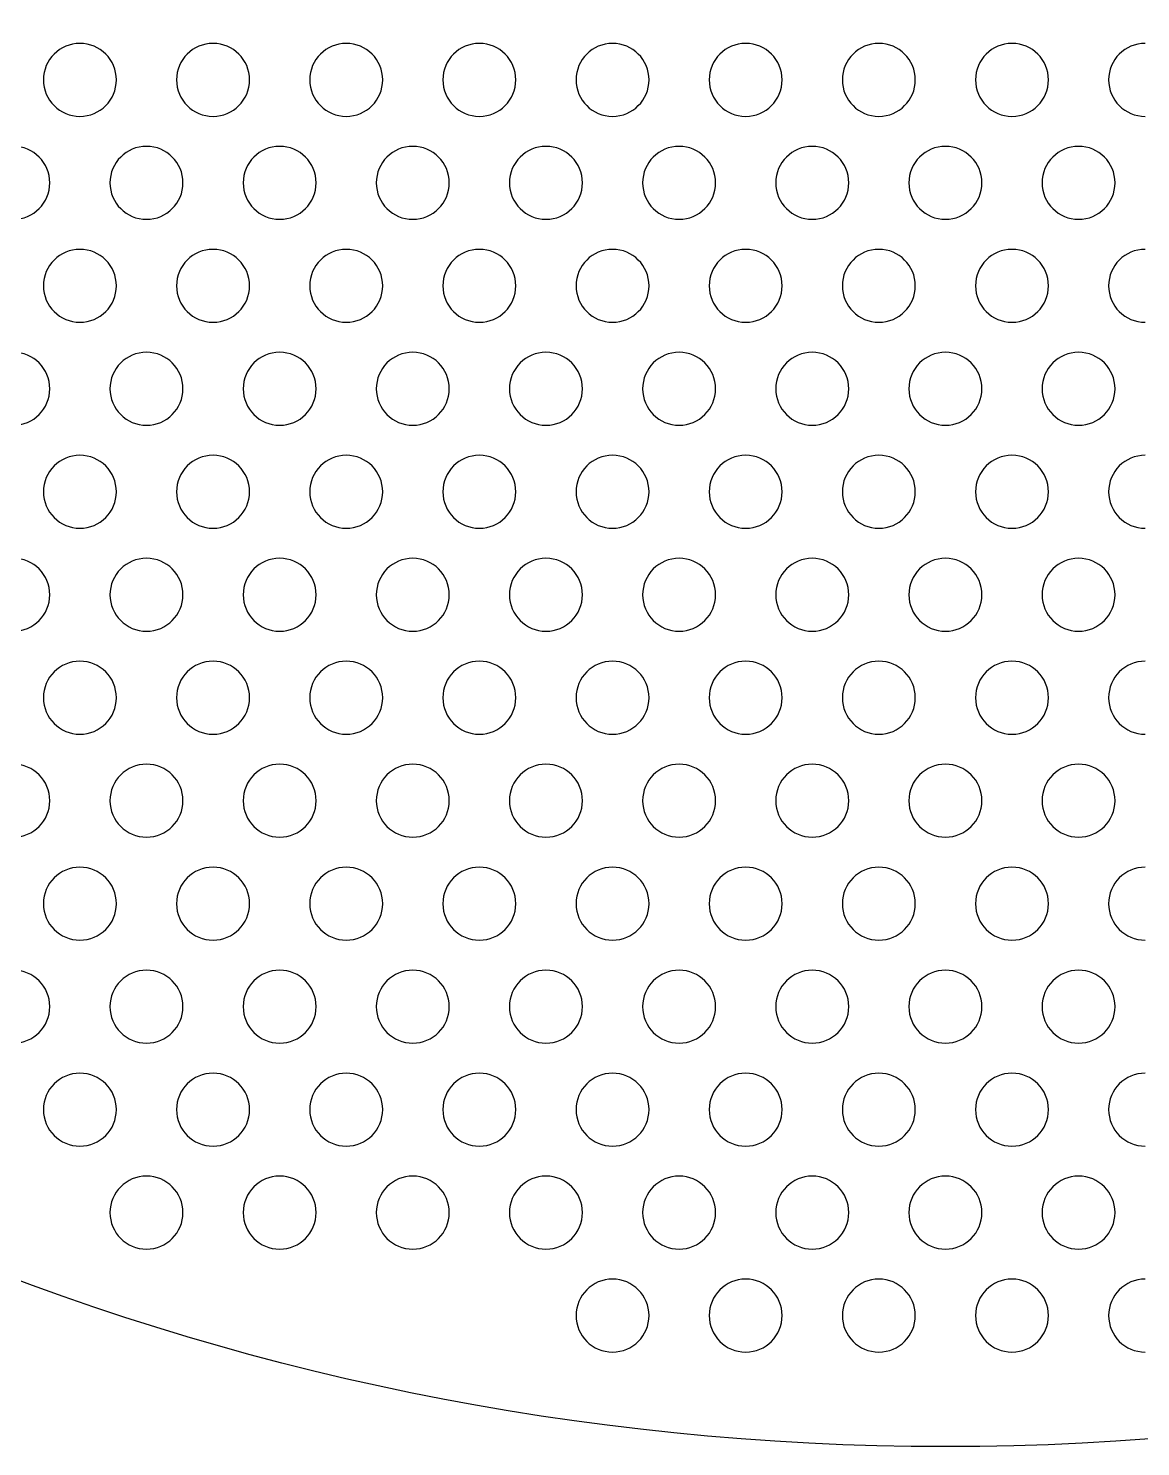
# Model space of a CAD drawing. Header units: millimetres. Extents: x 2717 to 2965, y -3 to 245.
# Drawn here: x 2798.6 to 2850.6, y -3 to 63.3 of the extents above; entities that cross this region are included whole.
import ezdxf

# ---------------------------------------------------------------- set-up
doc = ezdxf.new("R2010")
doc.units = ezdxf.units.MM
doc.layers.add('Livello 04', color=1, linetype='Continuous', true_color=0xff0000)
doc.layers.add('Predefinito', color=18, linetype='Continuous', true_color=0x000000)

msp = doc.modelspace()

# ---------------------------------------------------------------- linework, layer by layer
at = {"layer": 'Livello 04'}
msp.add_circle((2841.468, 121.039), 124, dxfattribs=at)
at = {"layer": 'Predefinito', "color": 18, "true_color": 0x000000}
for points in [[(2801.041, 62.602), (2800.1, 62.602), (2799.337, 61.839), (2799.337, 60.897)], [(2802.746, 60.897), (2802.746, 61.839), (2801.983, 62.602), (2801.041, 62.602)], [(2807.261, 62.602), (2806.319, 62.602), (2805.556, 61.839), (2805.556, 60.897)], [(2808.965, 60.897), (2808.965, 61.839), (2808.202, 62.602), (2807.261, 62.602)], [(2813.48, 62.602), (2812.539, 62.602), (2811.776, 61.839), (2811.776, 60.897)], [(2815.185, 60.897), (2815.185, 61.839), (2814.422, 62.602), (2813.48, 62.602)], [(2819.7, 62.602), (2818.758, 62.602), (2817.995, 61.839), (2817.995, 60.897)], [(2821.404, 60.897), (2821.404, 61.839), (2820.641, 62.602), (2819.7, 62.602)], [(2825.919, 62.602), (2824.978, 62.602), (2824.215, 61.839), (2824.215, 60.897)], [(2827.624, 60.897), (2827.624, 61.839), (2826.861, 62.602), (2825.919, 62.602)], [(2832.139, 62.602), (2831.198, 62.602), (2830.434, 61.839), (2830.434, 60.897)], [(2833.843, 60.897), (2833.843, 61.839), (2833.08, 62.602), (2832.139, 62.602)], [(2838.358, 62.602), (2837.417, 62.602), (2836.654, 61.839), (2836.654, 60.897)], [(2840.063, 60.897), (2840.063, 61.839), (2839.3, 62.602), (2838.358, 62.602)], [(2844.578, 62.602), (2843.637, 62.602), (2842.873, 61.839), (2842.873, 60.897)], [(2846.282, 60.897), (2846.282, 61.839), (2845.519, 62.602), (2844.578, 62.602)], [(2850.797, 62.602), (2849.856, 62.602), (2849.093, 61.839), (2849.093, 60.897)], [(2799.337, 60.897), (2799.337, 59.956), (2800.1, 59.193), (2801.041, 59.193)], [(2801.041, 59.193), (2801.983, 59.193), (2802.746, 59.956), (2802.746, 60.897)], [(2805.556, 60.897), (2805.556, 59.956), (2806.319, 59.193), (2807.261, 59.193)], [(2807.261, 59.193), (2808.202, 59.193), (2808.965, 59.956), (2808.965, 60.897)], [(2811.776, 60.897), (2811.776, 59.956), (2812.539, 59.193), (2813.48, 59.193)], [(2813.48, 59.193), (2814.422, 59.193), (2815.185, 59.956), (2815.185, 60.897)], [(2817.995, 60.897), (2817.995, 59.956), (2818.758, 59.193), (2819.7, 59.193)], [(2819.7, 59.193), (2820.641, 59.193), (2821.404, 59.956), (2821.404, 60.897)], [(2824.215, 60.897), (2824.215, 59.956), (2824.978, 59.193), (2825.919, 59.193)], [(2825.919, 59.193), (2826.861, 59.193), (2827.624, 59.956), (2827.624, 60.897)], [(2830.434, 60.897), (2830.434, 59.956), (2831.198, 59.193), (2832.139, 59.193)], [(2832.139, 59.193), (2833.08, 59.193), (2833.843, 59.956), (2833.843, 60.897)], [(2836.654, 60.897), (2836.654, 59.956), (2837.417, 59.193), (2838.358, 59.193)], [(2838.358, 59.193), (2839.3, 59.193), (2840.063, 59.956), (2840.063, 60.897)], [(2842.873, 60.897), (2842.873, 59.956), (2843.637, 59.193), (2844.578, 59.193)], [(2844.578, 59.193), (2845.519, 59.193), (2846.282, 59.956), (2846.282, 60.897)], [(2849.093, 60.897), (2849.093, 59.956), (2849.856, 59.193), (2850.797, 59.193)], [(2799.636, 56.086), (2799.636, 57.028), (2798.873, 57.791), (2797.931, 57.791)], [(2804.151, 57.791), (2803.21, 57.791), (2802.446, 57.028), (2802.446, 56.086)], [(2805.856, 56.086), (2805.856, 57.028), (2805.092, 57.791), (2804.151, 57.791)], [(2810.37, 57.791), (2809.429, 57.791), (2808.666, 57.028), (2808.666, 56.086)], [(2812.075, 56.086), (2812.075, 57.028), (2811.312, 57.791), (2810.37, 57.791)], [(2816.59, 57.791), (2815.649, 57.791), (2814.886, 57.028), (2814.886, 56.086)], [(2818.295, 56.086), (2818.295, 57.028), (2817.531, 57.791), (2816.59, 57.791)], [(2822.81, 57.791), (2821.868, 57.791), (2821.105, 57.028), (2821.105, 56.086)], [(2824.514, 56.086), (2824.514, 57.028), (2823.751, 57.791), (2822.81, 57.791)], [(2829.029, 57.791), (2828.088, 57.791), (2827.324, 57.028), (2827.324, 56.086)], [(2830.734, 56.086), (2830.734, 57.028), (2829.97, 57.791), (2829.029, 57.791)], [(2835.249, 57.791), (2834.307, 57.791), (2833.544, 57.028), (2833.544, 56.086)], [(2836.953, 56.086), (2836.953, 57.028), (2836.19, 57.791), (2835.249, 57.791)], [(2841.468, 57.791), (2840.527, 57.791), (2839.764, 57.028), (2839.764, 56.086)], [(2843.173, 56.086), (2843.173, 57.028), (2842.409, 57.791), (2841.468, 57.791)], [(2847.688, 57.791), (2846.746, 57.791), (2845.983, 57.028), (2845.983, 56.086)], [(2849.392, 56.086), (2849.392, 57.028), (2848.629, 57.791), (2847.688, 57.791)], [(2797.931, 54.382), (2798.873, 54.382), (2799.636, 55.145), (2799.636, 56.086)], [(2802.446, 56.086), (2802.446, 55.145), (2803.21, 54.382), (2804.151, 54.382)], [(2804.151, 54.382), (2805.092, 54.382), (2805.856, 55.145), (2805.856, 56.086)], [(2808.666, 56.086), (2808.666, 55.145), (2809.429, 54.382), (2810.37, 54.382)], [(2810.37, 54.382), (2811.312, 54.382), (2812.075, 55.145), (2812.075, 56.086)], [(2814.886, 56.086), (2814.886, 55.145), (2815.649, 54.382), (2816.59, 54.382)], [(2816.59, 54.382), (2817.531, 54.382), (2818.295, 55.145), (2818.295, 56.086)], [(2821.105, 56.086), (2821.105, 55.145), (2821.868, 54.382), (2822.81, 54.382)], [(2822.81, 54.382), (2823.751, 54.382), (2824.514, 55.145), (2824.514, 56.086)], [(2827.324, 56.086), (2827.324, 55.145), (2828.088, 54.382), (2829.029, 54.382)], [(2829.029, 54.382), (2829.97, 54.382), (2830.734, 55.145), (2830.734, 56.086)], [(2833.544, 56.086), (2833.544, 55.145), (2834.307, 54.382), (2835.249, 54.382)], [(2835.249, 54.382), (2836.19, 54.382), (2836.953, 55.145), (2836.953, 56.086)], [(2839.764, 56.086), (2839.764, 55.145), (2840.527, 54.382), (2841.468, 54.382)], [(2841.468, 54.382), (2842.409, 54.382), (2843.173, 55.145), (2843.173, 56.086)], [(2845.983, 56.086), (2845.983, 55.145), (2846.746, 54.382), (2847.688, 54.382)], [(2847.688, 54.382), (2848.629, 54.382), (2849.392, 55.145), (2849.392, 56.086)], [(2801.041, 52.979), (2800.1, 52.979), (2799.337, 52.216), (2799.337, 51.275)], [(2802.746, 51.275), (2802.746, 52.216), (2801.983, 52.979), (2801.041, 52.979)], [(2807.261, 52.979), (2806.319, 52.979), (2805.556, 52.216), (2805.556, 51.275)], [(2808.965, 51.275), (2808.965, 52.216), (2808.202, 52.979), (2807.261, 52.979)], [(2813.48, 52.979), (2812.539, 52.979), (2811.776, 52.216), (2811.776, 51.275)], [(2815.185, 51.275), (2815.185, 52.216), (2814.422, 52.979), (2813.48, 52.979)], [(2819.7, 52.979), (2818.758, 52.979), (2817.995, 52.216), (2817.995, 51.275)], [(2821.404, 51.275), (2821.404, 52.216), (2820.641, 52.979), (2819.7, 52.979)], [(2825.919, 52.979), (2824.978, 52.979), (2824.215, 52.216), (2824.215, 51.275)], [(2827.624, 51.275), (2827.624, 52.216), (2826.861, 52.979), (2825.919, 52.979)], [(2832.139, 52.979), (2831.198, 52.979), (2830.434, 52.216), (2830.434, 51.275)], [(2833.843, 51.275), (2833.843, 52.216), (2833.08, 52.979), (2832.139, 52.979)], [(2838.358, 52.979), (2837.417, 52.979), (2836.654, 52.216), (2836.654, 51.275)], [(2840.063, 51.275), (2840.063, 52.216), (2839.3, 52.979), (2838.358, 52.979)], [(2844.578, 52.979), (2843.637, 52.979), (2842.873, 52.216), (2842.873, 51.275)], [(2846.282, 51.275), (2846.282, 52.216), (2845.519, 52.979), (2844.578, 52.979)], [(2850.797, 52.979), (2849.856, 52.979), (2849.093, 52.216), (2849.093, 51.275)], [(2799.337, 51.275), (2799.337, 50.334), (2800.1, 49.57), (2801.041, 49.57)], [(2801.041, 49.57), (2801.983, 49.57), (2802.746, 50.334), (2802.746, 51.275)], [(2805.556, 51.275), (2805.556, 50.334), (2806.319, 49.57), (2807.261, 49.57)], [(2807.261, 49.57), (2808.202, 49.57), (2808.965, 50.334), (2808.965, 51.275)], [(2811.776, 51.275), (2811.776, 50.334), (2812.539, 49.57), (2813.48, 49.57)], [(2813.48, 49.57), (2814.422, 49.57), (2815.185, 50.334), (2815.185, 51.275)], [(2817.995, 51.275), (2817.995, 50.334), (2818.758, 49.57), (2819.7, 49.57)], [(2819.7, 49.57), (2820.641, 49.57), (2821.404, 50.334), (2821.404, 51.275)], [(2824.215, 51.275), (2824.215, 50.334), (2824.978, 49.57), (2825.919, 49.57)], [(2825.919, 49.57), (2826.861, 49.57), (2827.624, 50.334), (2827.624, 51.275)], [(2830.434, 51.275), (2830.434, 50.334), (2831.198, 49.57), (2832.139, 49.57)], [(2832.139, 49.57), (2833.08, 49.57), (2833.843, 50.334), (2833.843, 51.275)], [(2836.654, 51.275), (2836.654, 50.334), (2837.417, 49.57), (2838.358, 49.57)], [(2838.358, 49.57), (2839.3, 49.57), (2840.063, 50.334), (2840.063, 51.275)], [(2842.873, 51.275), (2842.873, 50.334), (2843.637, 49.57), (2844.578, 49.57)], [(2844.578, 49.57), (2845.519, 49.57), (2846.282, 50.334), (2846.282, 51.275)], [(2849.093, 51.275), (2849.093, 50.334), (2849.856, 49.57), (2850.797, 49.57)], [(2799.636, 46.464), (2799.636, 47.405), (2798.873, 48.168), (2797.931, 48.168)], [(2804.151, 48.168), (2803.21, 48.168), (2802.446, 47.405), (2802.446, 46.464)], [(2805.856, 46.464), (2805.856, 47.405), (2805.092, 48.168), (2804.151, 48.168)], [(2810.37, 48.168), (2809.429, 48.168), (2808.666, 47.405), (2808.666, 46.464)], [(2812.075, 46.464), (2812.075, 47.405), (2811.312, 48.168), (2810.37, 48.168)], [(2816.59, 48.168), (2815.649, 48.168), (2814.886, 47.405), (2814.886, 46.464)], [(2818.295, 46.464), (2818.295, 47.405), (2817.531, 48.168), (2816.59, 48.168)], [(2822.81, 48.168), (2821.868, 48.168), (2821.105, 47.405), (2821.105, 46.464)], [(2824.514, 46.464), (2824.514, 47.405), (2823.751, 48.168), (2822.81, 48.168)], [(2829.029, 48.168), (2828.088, 48.168), (2827.324, 47.405), (2827.324, 46.464)], [(2830.734, 46.464), (2830.734, 47.405), (2829.97, 48.168), (2829.029, 48.168)], [(2835.249, 48.168), (2834.307, 48.168), (2833.544, 47.405), (2833.544, 46.464)], [(2836.953, 46.464), (2836.953, 47.405), (2836.19, 48.168), (2835.249, 48.168)], [(2841.468, 48.168), (2840.527, 48.168), (2839.764, 47.405), (2839.764, 46.464)], [(2843.173, 46.464), (2843.173, 47.405), (2842.409, 48.168), (2841.468, 48.168)], [(2847.688, 48.168), (2846.746, 48.168), (2845.983, 47.405), (2845.983, 46.464)], [(2849.392, 46.464), (2849.392, 47.405), (2848.629, 48.168), (2847.688, 48.168)], [(2797.931, 44.759), (2798.873, 44.759), (2799.636, 45.522), (2799.636, 46.464)], [(2802.446, 46.464), (2802.446, 45.522), (2803.21, 44.759), (2804.151, 44.759)], [(2804.151, 44.759), (2805.092, 44.759), (2805.856, 45.522), (2805.856, 46.464)], [(2808.666, 46.464), (2808.666, 45.522), (2809.429, 44.759), (2810.37, 44.759)], [(2810.37, 44.759), (2811.312, 44.759), (2812.075, 45.522), (2812.075, 46.464)], [(2814.886, 46.464), (2814.886, 45.522), (2815.649, 44.759), (2816.59, 44.759)], [(2816.59, 44.759), (2817.531, 44.759), (2818.295, 45.522), (2818.295, 46.464)], [(2821.105, 46.464), (2821.105, 45.522), (2821.868, 44.759), (2822.81, 44.759)], [(2822.81, 44.759), (2823.751, 44.759), (2824.514, 45.522), (2824.514, 46.464)], [(2827.324, 46.464), (2827.324, 45.522), (2828.088, 44.759), (2829.029, 44.759)], [(2829.029, 44.759), (2829.97, 44.759), (2830.734, 45.522), (2830.734, 46.464)], [(2833.544, 46.464), (2833.544, 45.522), (2834.307, 44.759), (2835.249, 44.759)], [(2835.249, 44.759), (2836.19, 44.759), (2836.953, 45.522), (2836.953, 46.464)], [(2839.764, 46.464), (2839.764, 45.522), (2840.527, 44.759), (2841.468, 44.759)], [(2841.468, 44.759), (2842.409, 44.759), (2843.173, 45.522), (2843.173, 46.464)], [(2845.983, 46.464), (2845.983, 45.522), (2846.746, 44.759), (2847.688, 44.759)], [(2847.688, 44.759), (2848.629, 44.759), (2849.392, 45.522), (2849.392, 46.464)], [(2801.041, 43.357), (2800.1, 43.357), (2799.337, 42.594), (2799.337, 41.652)], [(2802.746, 41.652), (2802.746, 42.594), (2801.983, 43.357), (2801.041, 43.357)], [(2807.261, 43.357), (2806.319, 43.357), (2805.556, 42.594), (2805.556, 41.652)], [(2808.965, 41.652), (2808.965, 42.594), (2808.202, 43.357), (2807.261, 43.357)], [(2813.48, 43.357), (2812.539, 43.357), (2811.776, 42.594), (2811.776, 41.652)], [(2815.185, 41.652), (2815.185, 42.594), (2814.422, 43.357), (2813.48, 43.357)], [(2819.7, 43.357), (2818.758, 43.357), (2817.995, 42.594), (2817.995, 41.652)], [(2821.404, 41.652), (2821.404, 42.594), (2820.641, 43.357), (2819.7, 43.357)], [(2825.919, 43.357), (2824.978, 43.357), (2824.215, 42.594), (2824.215, 41.652)], [(2827.624, 41.652), (2827.624, 42.594), (2826.861, 43.357), (2825.919, 43.357)], [(2832.139, 43.357), (2831.198, 43.357), (2830.434, 42.594), (2830.434, 41.652)], [(2833.843, 41.652), (2833.843, 42.594), (2833.08, 43.357), (2832.139, 43.357)], [(2838.358, 43.357), (2837.417, 43.357), (2836.654, 42.594), (2836.654, 41.652)], [(2840.063, 41.652), (2840.063, 42.594), (2839.3, 43.357), (2838.358, 43.357)], [(2844.578, 43.357), (2843.637, 43.357), (2842.873, 42.594), (2842.873, 41.652)], [(2846.282, 41.652), (2846.282, 42.594), (2845.519, 43.357), (2844.578, 43.357)], [(2850.797, 43.357), (2849.856, 43.357), (2849.093, 42.594), (2849.093, 41.652)], [(2799.337, 41.652), (2799.337, 40.711), (2800.1, 39.948), (2801.041, 39.948)], [(2801.041, 39.948), (2801.983, 39.948), (2802.746, 40.711), (2802.746, 41.652)], [(2805.556, 41.652), (2805.556, 40.711), (2806.319, 39.948), (2807.261, 39.948)], [(2807.261, 39.948), (2808.202, 39.948), (2808.965, 40.711), (2808.965, 41.652)], [(2811.776, 41.652), (2811.776, 40.711), (2812.539, 39.948), (2813.48, 39.948)], [(2813.48, 39.948), (2814.422, 39.948), (2815.185, 40.711), (2815.185, 41.652)], [(2817.995, 41.652), (2817.995, 40.711), (2818.758, 39.948), (2819.7, 39.948)], [(2819.7, 39.948), (2820.641, 39.948), (2821.404, 40.711), (2821.404, 41.652)], [(2824.215, 41.652), (2824.215, 40.711), (2824.978, 39.948), (2825.919, 39.948)], [(2825.919, 39.948), (2826.861, 39.948), (2827.624, 40.711), (2827.624, 41.652)], [(2830.434, 41.652), (2830.434, 40.711), (2831.198, 39.948), (2832.139, 39.948)], [(2832.139, 39.948), (2833.08, 39.948), (2833.843, 40.711), (2833.843, 41.652)], [(2836.654, 41.652), (2836.654, 40.711), (2837.417, 39.948), (2838.358, 39.948)], [(2838.358, 39.948), (2839.3, 39.948), (2840.063, 40.711), (2840.063, 41.652)], [(2842.873, 41.652), (2842.873, 40.711), (2843.637, 39.948), (2844.578, 39.948)], [(2844.578, 39.948), (2845.519, 39.948), (2846.282, 40.711), (2846.282, 41.652)], [(2849.093, 41.652), (2849.093, 40.711), (2849.856, 39.948), (2850.797, 39.948)], [(2799.636, 36.841), (2799.636, 37.782), (2798.873, 38.545), (2797.931, 38.545)], [(2804.151, 38.545), (2803.21, 38.545), (2802.446, 37.782), (2802.446, 36.841)], [(2805.856, 36.841), (2805.856, 37.782), (2805.092, 38.545), (2804.151, 38.545)], [(2810.37, 38.545), (2809.429, 38.545), (2808.666, 37.782), (2808.666, 36.841)], [(2812.075, 36.841), (2812.075, 37.782), (2811.312, 38.545), (2810.37, 38.545)], [(2816.59, 38.545), (2815.649, 38.545), (2814.886, 37.782), (2814.886, 36.841)], [(2818.295, 36.841), (2818.295, 37.782), (2817.531, 38.545), (2816.59, 38.545)], [(2822.81, 38.545), (2821.868, 38.545), (2821.105, 37.782), (2821.105, 36.841)], [(2824.514, 36.841), (2824.514, 37.782), (2823.751, 38.545), (2822.81, 38.545)], [(2829.029, 38.545), (2828.088, 38.545), (2827.324, 37.782), (2827.324, 36.841)], [(2830.734, 36.841), (2830.734, 37.782), (2829.97, 38.545), (2829.029, 38.545)], [(2835.249, 38.545), (2834.307, 38.545), (2833.544, 37.782), (2833.544, 36.841)], [(2836.953, 36.841), (2836.953, 37.782), (2836.19, 38.545), (2835.249, 38.545)], [(2841.468, 38.545), (2840.527, 38.545), (2839.764, 37.782), (2839.764, 36.841)], [(2843.173, 36.841), (2843.173, 37.782), (2842.409, 38.545), (2841.468, 38.545)], [(2847.688, 38.545), (2846.746, 38.545), (2845.983, 37.782), (2845.983, 36.841)], [(2849.392, 36.841), (2849.392, 37.782), (2848.629, 38.545), (2847.688, 38.545)], [(2797.931, 35.136), (2798.873, 35.136), (2799.636, 35.9), (2799.636, 36.841)], [(2802.446, 36.841), (2802.446, 35.9), (2803.21, 35.136), (2804.151, 35.136)], [(2804.151, 35.136), (2805.092, 35.136), (2805.856, 35.9), (2805.856, 36.841)], [(2808.666, 36.841), (2808.666, 35.9), (2809.429, 35.136), (2810.37, 35.136)], [(2810.37, 35.136), (2811.312, 35.136), (2812.075, 35.9), (2812.075, 36.841)], [(2814.886, 36.841), (2814.886, 35.9), (2815.649, 35.136), (2816.59, 35.136)], [(2816.59, 35.136), (2817.531, 35.136), (2818.295, 35.9), (2818.295, 36.841)], [(2821.105, 36.841), (2821.105, 35.9), (2821.868, 35.136), (2822.81, 35.136)], [(2822.81, 35.136), (2823.751, 35.136), (2824.514, 35.9), (2824.514, 36.841)], [(2827.324, 36.841), (2827.324, 35.9), (2828.088, 35.136), (2829.029, 35.136)], [(2829.029, 35.136), (2829.97, 35.136), (2830.734, 35.9), (2830.734, 36.841)], [(2833.544, 36.841), (2833.544, 35.9), (2834.307, 35.136), (2835.249, 35.136)], [(2835.249, 35.136), (2836.19, 35.136), (2836.953, 35.9), (2836.953, 36.841)], [(2839.764, 36.841), (2839.764, 35.9), (2840.527, 35.136), (2841.468, 35.136)], [(2841.468, 35.136), (2842.409, 35.136), (2843.173, 35.9), (2843.173, 36.841)], [(2845.983, 36.841), (2845.983, 35.9), (2846.746, 35.136), (2847.688, 35.136)], [(2847.688, 35.136), (2848.629, 35.136), (2849.392, 35.9), (2849.392, 36.841)], [(2801.041, 33.734), (2800.1, 33.734), (2799.337, 32.971), (2799.337, 32.03)], [(2802.746, 32.03), (2802.746, 32.971), (2801.983, 33.734), (2801.041, 33.734)], [(2807.261, 33.734), (2806.319, 33.734), (2805.556, 32.971), (2805.556, 32.03)], [(2808.965, 32.03), (2808.965, 32.971), (2808.202, 33.734), (2807.261, 33.734)], [(2813.48, 33.734), (2812.539, 33.734), (2811.776, 32.971), (2811.776, 32.03)], [(2815.185, 32.03), (2815.185, 32.971), (2814.422, 33.734), (2813.48, 33.734)], [(2819.7, 33.734), (2818.758, 33.734), (2817.995, 32.971), (2817.995, 32.03)], [(2821.404, 32.03), (2821.404, 32.971), (2820.641, 33.734), (2819.7, 33.734)], [(2825.919, 33.734), (2824.978, 33.734), (2824.215, 32.971), (2824.215, 32.03)], [(2827.624, 32.03), (2827.624, 32.971), (2826.861, 33.734), (2825.919, 33.734)], [(2832.139, 33.734), (2831.198, 33.734), (2830.434, 32.971), (2830.434, 32.03)], [(2833.843, 32.03), (2833.843, 32.971), (2833.08, 33.734), (2832.139, 33.734)], [(2838.358, 33.734), (2837.417, 33.734), (2836.654, 32.971), (2836.654, 32.03)], [(2840.063, 32.03), (2840.063, 32.971), (2839.3, 33.734), (2838.358, 33.734)], [(2844.578, 33.734), (2843.637, 33.734), (2842.873, 32.971), (2842.873, 32.03)], [(2846.282, 32.03), (2846.282, 32.971), (2845.519, 33.734), (2844.578, 33.734)], [(2850.797, 33.734), (2849.856, 33.734), (2849.093, 32.971), (2849.093, 32.03)], [(2799.337, 32.03), (2799.337, 31.088), (2800.1, 30.325), (2801.041, 30.325)], [(2801.041, 30.325), (2801.983, 30.325), (2802.746, 31.088), (2802.746, 32.03)], [(2805.556, 32.03), (2805.556, 31.088), (2806.319, 30.325), (2807.261, 30.325)], [(2807.261, 30.325), (2808.202, 30.325), (2808.965, 31.088), (2808.965, 32.03)], [(2811.776, 32.03), (2811.776, 31.088), (2812.539, 30.325), (2813.48, 30.325)], [(2813.48, 30.325), (2814.422, 30.325), (2815.185, 31.088), (2815.185, 32.03)], [(2817.995, 32.03), (2817.995, 31.088), (2818.758, 30.325), (2819.7, 30.325)], [(2819.7, 30.325), (2820.641, 30.325), (2821.404, 31.088), (2821.404, 32.03)], [(2824.215, 32.03), (2824.215, 31.088), (2824.978, 30.325), (2825.919, 30.325)], [(2825.919, 30.325), (2826.861, 30.325), (2827.624, 31.088), (2827.624, 32.03)], [(2830.434, 32.03), (2830.434, 31.088), (2831.198, 30.325), (2832.139, 30.325)], [(2832.139, 30.325), (2833.08, 30.325), (2833.843, 31.088), (2833.843, 32.03)], [(2836.654, 32.03), (2836.654, 31.088), (2837.417, 30.325), (2838.358, 30.325)], [(2838.358, 30.325), (2839.3, 30.325), (2840.063, 31.088), (2840.063, 32.03)], [(2842.873, 32.03), (2842.873, 31.088), (2843.637, 30.325), (2844.578, 30.325)], [(2844.578, 30.325), (2845.519, 30.325), (2846.282, 31.088), (2846.282, 32.03)], [(2849.093, 32.03), (2849.093, 31.088), (2849.856, 30.325), (2850.797, 30.325)], [(2799.636, 27.218), (2799.636, 28.16), (2798.873, 28.923), (2797.931, 28.923)], [(2804.151, 28.923), (2803.21, 28.923), (2802.446, 28.16), (2802.446, 27.218)], [(2805.856, 27.218), (2805.856, 28.16), (2805.092, 28.923), (2804.151, 28.923)], [(2810.37, 28.923), (2809.429, 28.923), (2808.666, 28.16), (2808.666, 27.218)], [(2812.075, 27.218), (2812.075, 28.16), (2811.312, 28.923), (2810.37, 28.923)], [(2816.59, 28.923), (2815.649, 28.923), (2814.886, 28.16), (2814.886, 27.218)], [(2818.295, 27.218), (2818.295, 28.16), (2817.531, 28.923), (2816.59, 28.923)], [(2822.81, 28.923), (2821.868, 28.923), (2821.105, 28.16), (2821.105, 27.218)], [(2824.514, 27.218), (2824.514, 28.16), (2823.751, 28.923), (2822.81, 28.923)], [(2829.029, 28.923), (2828.088, 28.923), (2827.324, 28.16), (2827.324, 27.218)], [(2830.734, 27.218), (2830.734, 28.16), (2829.97, 28.923), (2829.029, 28.923)], [(2835.249, 28.923), (2834.307, 28.923), (2833.544, 28.16), (2833.544, 27.218)], [(2836.953, 27.218), (2836.953, 28.16), (2836.19, 28.923), (2835.249, 28.923)], [(2841.468, 28.923), (2840.527, 28.923), (2839.764, 28.16), (2839.764, 27.218)], [(2843.173, 27.218), (2843.173, 28.16), (2842.409, 28.923), (2841.468, 28.923)], [(2847.688, 28.923), (2846.746, 28.923), (2845.983, 28.16), (2845.983, 27.218)], [(2849.392, 27.218), (2849.392, 28.16), (2848.629, 28.923), (2847.688, 28.923)], [(2797.931, 25.514), (2798.873, 25.514), (2799.636, 26.277), (2799.636, 27.218)], [(2802.446, 27.218), (2802.446, 26.277), (2803.21, 25.514), (2804.151, 25.514)], [(2804.151, 25.514), (2805.092, 25.514), (2805.856, 26.277), (2805.856, 27.218)], [(2808.666, 27.218), (2808.666, 26.277), (2809.429, 25.514), (2810.37, 25.514)], [(2810.37, 25.514), (2811.312, 25.514), (2812.075, 26.277), (2812.075, 27.218)], [(2814.886, 27.218), (2814.886, 26.277), (2815.649, 25.514), (2816.59, 25.514)], [(2816.59, 25.514), (2817.531, 25.514), (2818.295, 26.277), (2818.295, 27.218)], [(2821.105, 27.218), (2821.105, 26.277), (2821.868, 25.514), (2822.81, 25.514)], [(2822.81, 25.514), (2823.751, 25.514), (2824.514, 26.277), (2824.514, 27.218)], [(2827.324, 27.218), (2827.324, 26.277), (2828.088, 25.514), (2829.029, 25.514)], [(2829.029, 25.514), (2829.97, 25.514), (2830.734, 26.277), (2830.734, 27.218)], [(2833.544, 27.218), (2833.544, 26.277), (2834.307, 25.514), (2835.249, 25.514)], [(2835.249, 25.514), (2836.19, 25.514), (2836.953, 26.277), (2836.953, 27.218)], [(2839.764, 27.218), (2839.764, 26.277), (2840.527, 25.514), (2841.468, 25.514)], [(2841.468, 25.514), (2842.409, 25.514), (2843.173, 26.277), (2843.173, 27.218)], [(2845.983, 27.218), (2845.983, 26.277), (2846.746, 25.514), (2847.688, 25.514)], [(2847.688, 25.514), (2848.629, 25.514), (2849.392, 26.277), (2849.392, 27.218)], [(2801.041, 24.112), (2800.1, 24.112), (2799.337, 23.349), (2799.337, 22.407)], [(2802.746, 22.407), (2802.746, 23.349), (2801.983, 24.112), (2801.041, 24.112)], [(2807.261, 24.112), (2806.319, 24.112), (2805.556, 23.349), (2805.556, 22.407)], [(2808.965, 22.407), (2808.965, 23.349), (2808.202, 24.112), (2807.261, 24.112)], [(2813.48, 24.112), (2812.539, 24.112), (2811.776, 23.349), (2811.776, 22.407)], [(2815.185, 22.407), (2815.185, 23.349), (2814.422, 24.112), (2813.48, 24.112)], [(2819.7, 24.112), (2818.758, 24.112), (2817.995, 23.349), (2817.995, 22.407)], [(2821.404, 22.407), (2821.404, 23.349), (2820.641, 24.112), (2819.7, 24.112)], [(2825.919, 24.112), (2824.978, 24.112), (2824.215, 23.349), (2824.215, 22.407)], [(2827.624, 22.407), (2827.624, 23.349), (2826.861, 24.112), (2825.919, 24.112)], [(2832.139, 24.112), (2831.198, 24.112), (2830.434, 23.349), (2830.434, 22.407)], [(2833.843, 22.407), (2833.843, 23.349), (2833.08, 24.112), (2832.139, 24.112)], [(2838.358, 24.112), (2837.417, 24.112), (2836.654, 23.349), (2836.654, 22.407)], [(2840.063, 22.407), (2840.063, 23.349), (2839.3, 24.112), (2838.358, 24.112)], [(2844.578, 24.112), (2843.637, 24.112), (2842.873, 23.349), (2842.873, 22.407)], [(2846.282, 22.407), (2846.282, 23.349), (2845.519, 24.112), (2844.578, 24.112)], [(2850.797, 24.112), (2849.856, 24.112), (2849.093, 23.349), (2849.093, 22.407)], [(2799.337, 22.407), (2799.337, 21.466), (2800.1, 20.702), (2801.041, 20.702)], [(2801.041, 20.702), (2801.983, 20.702), (2802.746, 21.466), (2802.746, 22.407)], [(2805.556, 22.407), (2805.556, 21.466), (2806.319, 20.702), (2807.261, 20.702)], [(2807.261, 20.702), (2808.202, 20.702), (2808.965, 21.466), (2808.965, 22.407)], [(2811.776, 22.407), (2811.776, 21.466), (2812.539, 20.702), (2813.48, 20.702)], [(2813.48, 20.702), (2814.422, 20.702), (2815.185, 21.466), (2815.185, 22.407)], [(2817.995, 22.407), (2817.995, 21.466), (2818.758, 20.702), (2819.7, 20.702)], [(2819.7, 20.702), (2820.641, 20.702), (2821.404, 21.466), (2821.404, 22.407)], [(2824.215, 22.407), (2824.215, 21.466), (2824.978, 20.702), (2825.919, 20.702)], [(2825.919, 20.702), (2826.861, 20.702), (2827.624, 21.466), (2827.624, 22.407)], [(2830.434, 22.407), (2830.434, 21.466), (2831.198, 20.702), (2832.139, 20.702)], [(2832.139, 20.702), (2833.08, 20.702), (2833.843, 21.466), (2833.843, 22.407)], [(2836.654, 22.407), (2836.654, 21.466), (2837.417, 20.702), (2838.358, 20.702)], [(2838.358, 20.702), (2839.3, 20.702), (2840.063, 21.466), (2840.063, 22.407)], [(2842.873, 22.407), (2842.873, 21.466), (2843.637, 20.702), (2844.578, 20.702)], [(2844.578, 20.702), (2845.519, 20.702), (2846.282, 21.466), (2846.282, 22.407)], [(2849.093, 22.407), (2849.093, 21.466), (2849.856, 20.702), (2850.797, 20.702)], [(2799.636, 17.596), (2799.636, 18.537), (2798.873, 19.3), (2797.931, 19.3)], [(2804.151, 19.3), (2803.21, 19.3), (2802.446, 18.537), (2802.446, 17.596)], [(2805.856, 17.596), (2805.856, 18.537), (2805.092, 19.3), (2804.151, 19.3)], [(2810.37, 19.3), (2809.429, 19.3), (2808.666, 18.537), (2808.666, 17.596)], [(2812.075, 17.596), (2812.075, 18.537), (2811.312, 19.3), (2810.37, 19.3)], [(2816.59, 19.3), (2815.649, 19.3), (2814.886, 18.537), (2814.886, 17.596)], [(2818.295, 17.596), (2818.295, 18.537), (2817.531, 19.3), (2816.59, 19.3)], [(2822.81, 19.3), (2821.868, 19.3), (2821.105, 18.537), (2821.105, 17.596)], [(2824.514, 17.596), (2824.514, 18.537), (2823.751, 19.3), (2822.81, 19.3)], [(2829.029, 19.3), (2828.088, 19.3), (2827.324, 18.537), (2827.324, 17.596)], [(2830.734, 17.596), (2830.734, 18.537), (2829.97, 19.3), (2829.029, 19.3)], [(2835.249, 19.3), (2834.307, 19.3), (2833.544, 18.537), (2833.544, 17.596)], [(2836.953, 17.596), (2836.953, 18.537), (2836.19, 19.3), (2835.249, 19.3)], [(2841.468, 19.3), (2840.527, 19.3), (2839.764, 18.537), (2839.764, 17.596)], [(2843.173, 17.596), (2843.173, 18.537), (2842.409, 19.3), (2841.468, 19.3)], [(2847.688, 19.3), (2846.746, 19.3), (2845.983, 18.537), (2845.983, 17.596)], [(2849.392, 17.596), (2849.392, 18.537), (2848.629, 19.3), (2847.688, 19.3)], [(2797.931, 15.891), (2798.873, 15.891), (2799.636, 16.654), (2799.636, 17.596)], [(2802.446, 17.596), (2802.446, 16.654), (2803.21, 15.891), (2804.151, 15.891)], [(2804.151, 15.891), (2805.092, 15.891), (2805.856, 16.654), (2805.856, 17.596)], [(2808.666, 17.596), (2808.666, 16.654), (2809.429, 15.891), (2810.37, 15.891)], [(2810.37, 15.891), (2811.312, 15.891), (2812.075, 16.654), (2812.075, 17.596)], [(2814.886, 17.596), (2814.886, 16.654), (2815.649, 15.891), (2816.59, 15.891)], [(2816.59, 15.891), (2817.531, 15.891), (2818.295, 16.654), (2818.295, 17.596)], [(2821.105, 17.596), (2821.105, 16.654), (2821.868, 15.891), (2822.81, 15.891)], [(2822.81, 15.891), (2823.751, 15.891), (2824.514, 16.654), (2824.514, 17.596)], [(2827.324, 17.596), (2827.324, 16.654), (2828.088, 15.891), (2829.029, 15.891)], [(2829.029, 15.891), (2829.97, 15.891), (2830.734, 16.654), (2830.734, 17.596)], [(2833.544, 17.596), (2833.544, 16.654), (2834.307, 15.891), (2835.249, 15.891)], [(2835.249, 15.891), (2836.19, 15.891), (2836.953, 16.654), (2836.953, 17.596)], [(2839.764, 17.596), (2839.764, 16.654), (2840.527, 15.891), (2841.468, 15.891)], [(2841.468, 15.891), (2842.409, 15.891), (2843.173, 16.654), (2843.173, 17.596)], [(2845.983, 17.596), (2845.983, 16.654), (2846.746, 15.891), (2847.688, 15.891)], [(2847.688, 15.891), (2848.629, 15.891), (2849.392, 16.654), (2849.392, 17.596)], [(2801.041, 14.489), (2800.1, 14.489), (2799.337, 13.726), (2799.337, 12.784)], [(2802.746, 12.784), (2802.746, 13.726), (2801.983, 14.489), (2801.041, 14.489)], [(2807.261, 14.489), (2806.319, 14.489), (2805.556, 13.726), (2805.556, 12.784)], [(2808.965, 12.784), (2808.965, 13.726), (2808.202, 14.489), (2807.261, 14.489)], [(2813.48, 14.489), (2812.539, 14.489), (2811.776, 13.726), (2811.776, 12.784)], [(2815.185, 12.784), (2815.185, 13.726), (2814.422, 14.489), (2813.48, 14.489)], [(2819.7, 14.489), (2818.758, 14.489), (2817.995, 13.726), (2817.995, 12.784)], [(2821.404, 12.784), (2821.404, 13.726), (2820.641, 14.489), (2819.7, 14.489)], [(2825.919, 14.489), (2824.978, 14.489), (2824.215, 13.726), (2824.215, 12.784)], [(2827.624, 12.784), (2827.624, 13.726), (2826.861, 14.489), (2825.919, 14.489)], [(2832.139, 14.489), (2831.198, 14.489), (2830.434, 13.726), (2830.434, 12.784)], [(2833.843, 12.784), (2833.843, 13.726), (2833.08, 14.489), (2832.139, 14.489)], [(2838.358, 14.489), (2837.417, 14.489), (2836.654, 13.726), (2836.654, 12.784)], [(2840.063, 12.784), (2840.063, 13.726), (2839.3, 14.489), (2838.358, 14.489)], [(2844.578, 14.489), (2843.637, 14.489), (2842.873, 13.726), (2842.873, 12.784)], [(2846.282, 12.784), (2846.282, 13.726), (2845.519, 14.489), (2844.578, 14.489)], [(2850.797, 14.489), (2849.856, 14.489), (2849.093, 13.726), (2849.093, 12.784)], [(2799.337, 12.784), (2799.337, 11.843), (2800.1, 11.08), (2801.041, 11.08)], [(2801.041, 11.08), (2801.983, 11.08), (2802.746, 11.843), (2802.746, 12.784)], [(2805.556, 12.784), (2805.556, 11.843), (2806.319, 11.08), (2807.261, 11.08)], [(2807.261, 11.08), (2808.202, 11.08), (2808.965, 11.843), (2808.965, 12.784)], [(2811.776, 12.784), (2811.776, 11.843), (2812.539, 11.08), (2813.48, 11.08)], [(2813.48, 11.08), (2814.422, 11.08), (2815.185, 11.843), (2815.185, 12.784)], [(2817.995, 12.784), (2817.995, 11.843), (2818.758, 11.08), (2819.7, 11.08)], [(2819.7, 11.08), (2820.641, 11.08), (2821.404, 11.843), (2821.404, 12.784)], [(2824.215, 12.784), (2824.215, 11.843), (2824.978, 11.08), (2825.919, 11.08)], [(2825.919, 11.08), (2826.861, 11.08), (2827.624, 11.843), (2827.624, 12.784)], [(2830.434, 12.784), (2830.434, 11.843), (2831.198, 11.08), (2832.139, 11.08)], [(2832.139, 11.08), (2833.08, 11.08), (2833.843, 11.843), (2833.843, 12.784)], [(2836.654, 12.784), (2836.654, 11.843), (2837.417, 11.08), (2838.358, 11.08)], [(2838.358, 11.08), (2839.3, 11.08), (2840.063, 11.843), (2840.063, 12.784)], [(2842.873, 12.784), (2842.873, 11.843), (2843.637, 11.08), (2844.578, 11.08)], [(2844.578, 11.08), (2845.519, 11.08), (2846.282, 11.843), (2846.282, 12.784)], [(2849.093, 12.784), (2849.093, 11.843), (2849.856, 11.08), (2850.797, 11.08)], [(2804.151, 9.678), (2803.21, 9.678), (2802.446, 8.914), (2802.446, 7.973)], [(2805.856, 7.973), (2805.856, 8.914), (2805.092, 9.678), (2804.151, 9.678)], [(2810.37, 9.678), (2809.429, 9.678), (2808.666, 8.915), (2808.666, 7.973)], [(2812.075, 7.973), (2812.075, 8.915), (2811.312, 9.678), (2810.37, 9.678)], [(2816.59, 9.678), (2815.649, 9.678), (2814.886, 8.915), (2814.886, 7.973)], [(2818.295, 7.973), (2818.295, 8.915), (2817.531, 9.678), (2816.59, 9.678)], [(2822.81, 9.678), (2821.868, 9.678), (2821.105, 8.915), (2821.105, 7.973)], [(2824.514, 7.973), (2824.514, 8.915), (2823.751, 9.678), (2822.81, 9.678)], [(2829.029, 9.678), (2828.088, 9.678), (2827.324, 8.915), (2827.324, 7.973)], [(2830.734, 7.973), (2830.734, 8.915), (2829.97, 9.678), (2829.029, 9.678)], [(2835.249, 9.678), (2834.307, 9.678), (2833.544, 8.915), (2833.544, 7.973)], [(2836.953, 7.973), (2836.953, 8.915), (2836.19, 9.678), (2835.249, 9.678)], [(2841.468, 9.678), (2840.527, 9.678), (2839.764, 8.915), (2839.764, 7.973)], [(2843.173, 7.973), (2843.173, 8.915), (2842.409, 9.678), (2841.468, 9.678)], [(2847.688, 9.678), (2846.746, 9.678), (2845.983, 8.915), (2845.983, 7.973)], [(2849.392, 7.973), (2849.392, 8.915), (2848.629, 9.678), (2847.688, 9.678)], [(2802.446, 7.973), (2802.446, 7.032), (2803.21, 6.268), (2804.151, 6.268)], [(2804.151, 6.268), (2805.092, 6.268), (2805.856, 7.032), (2805.856, 7.973)], [(2808.666, 7.973), (2808.666, 7.032), (2809.429, 6.268), (2810.37, 6.268)], [(2810.37, 6.268), (2811.312, 6.268), (2812.075, 7.032), (2812.075, 7.973)], [(2814.886, 7.973), (2814.886, 7.032), (2815.649, 6.268), (2816.59, 6.268)], [(2816.59, 6.268), (2817.531, 6.268), (2818.295, 7.032), (2818.295, 7.973)], [(2821.105, 7.973), (2821.105, 7.032), (2821.868, 6.268), (2822.81, 6.268)], [(2822.81, 6.268), (2823.751, 6.268), (2824.514, 7.032), (2824.514, 7.973)], [(2827.324, 7.973), (2827.324, 7.032), (2828.088, 6.268), (2829.029, 6.268)], [(2829.029, 6.268), (2829.97, 6.268), (2830.734, 7.032), (2830.734, 7.973)], [(2833.544, 7.973), (2833.544, 7.032), (2834.307, 6.268), (2835.249, 6.268)], [(2835.249, 6.268), (2836.19, 6.268), (2836.953, 7.032), (2836.953, 7.973)], [(2839.764, 7.973), (2839.764, 7.032), (2840.527, 6.268), (2841.468, 6.268)], [(2841.468, 6.268), (2842.409, 6.268), (2843.173, 7.032), (2843.173, 7.973)], [(2845.983, 7.973), (2845.983, 7.032), (2846.746, 6.268), (2847.688, 6.268)], [(2847.688, 6.268), (2848.629, 6.268), (2849.392, 7.032), (2849.392, 7.973)], [(2825.919, 4.866), (2824.978, 4.866), (2824.215, 4.103), (2824.215, 3.162)], [(2827.624, 3.162), (2827.624, 4.103), (2826.861, 4.866), (2825.919, 4.866)], [(2832.139, 4.866), (2831.198, 4.866), (2830.434, 4.103), (2830.434, 3.162)], [(2833.843, 3.162), (2833.843, 4.103), (2833.08, 4.866), (2832.139, 4.866)], [(2838.358, 4.866), (2837.417, 4.866), (2836.654, 4.103), (2836.654, 3.162)], [(2840.063, 3.162), (2840.063, 4.103), (2839.3, 4.866), (2838.358, 4.866)], [(2844.578, 4.866), (2843.637, 4.866), (2842.873, 4.103), (2842.873, 3.162)], [(2846.282, 3.162), (2846.282, 4.103), (2845.519, 4.866), (2844.578, 4.866)], [(2850.797, 4.866), (2849.856, 4.866), (2849.093, 4.103), (2849.093, 3.162)], [(2824.215, 3.162), (2824.215, 2.22), (2824.978, 1.457), (2825.919, 1.457)], [(2825.919, 1.457), (2826.861, 1.457), (2827.624, 2.22), (2827.624, 3.162)], [(2830.434, 3.162), (2830.434, 2.22), (2831.198, 1.457), (2832.139, 1.457)], [(2832.139, 1.457), (2833.08, 1.457), (2833.843, 2.22), (2833.843, 3.162)], [(2836.654, 3.162), (2836.654, 2.22), (2837.417, 1.457), (2838.358, 1.457)], [(2838.358, 1.457), (2839.3, 1.457), (2840.063, 2.22), (2840.063, 3.162)], [(2842.873, 3.162), (2842.873, 2.22), (2843.637, 1.457), (2844.578, 1.457)], [(2844.578, 1.457), (2845.519, 1.457), (2846.282, 2.22), (2846.282, 3.162)], [(2849.093, 3.162), (2849.093, 2.22), (2849.856, 1.457), (2850.797, 1.457)]]:
    msp.add_open_spline(points, degree=3, dxfattribs=at)

doc.saveas('drawing.dxf')
